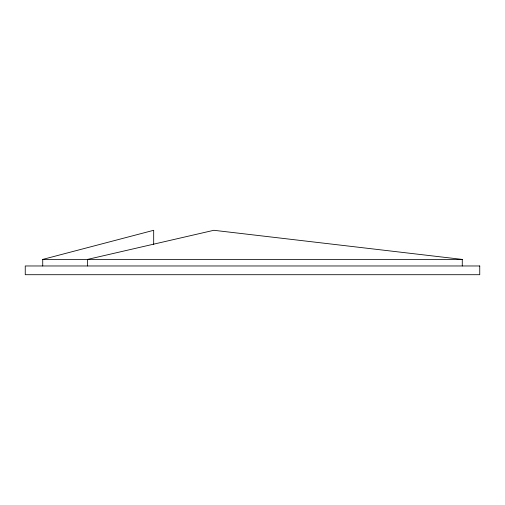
<?xml version="1.0" encoding="UTF-8"?>
<svg xmlns="http://www.w3.org/2000/svg" width="505" height="505" viewBox="0 0 505 505"><rect width="100%" height="100%" fill="white"/><g stroke="black" fill="none" stroke-linecap="round" stroke-linejoin="round"><path stroke-width="0.76" d="M42.729 265.971L42.729 259.412L153.684 230.293L153.684 244.458M42.729 259.412L462.271 259.412L462.271 265.971M462.271 259.412L213.842 230.293L87.498 259.412L87.498 265.971M479.75 265.971L25.25 265.971L25.25 274.707L479.75 274.707L479.75 265.971"/></g></svg>
